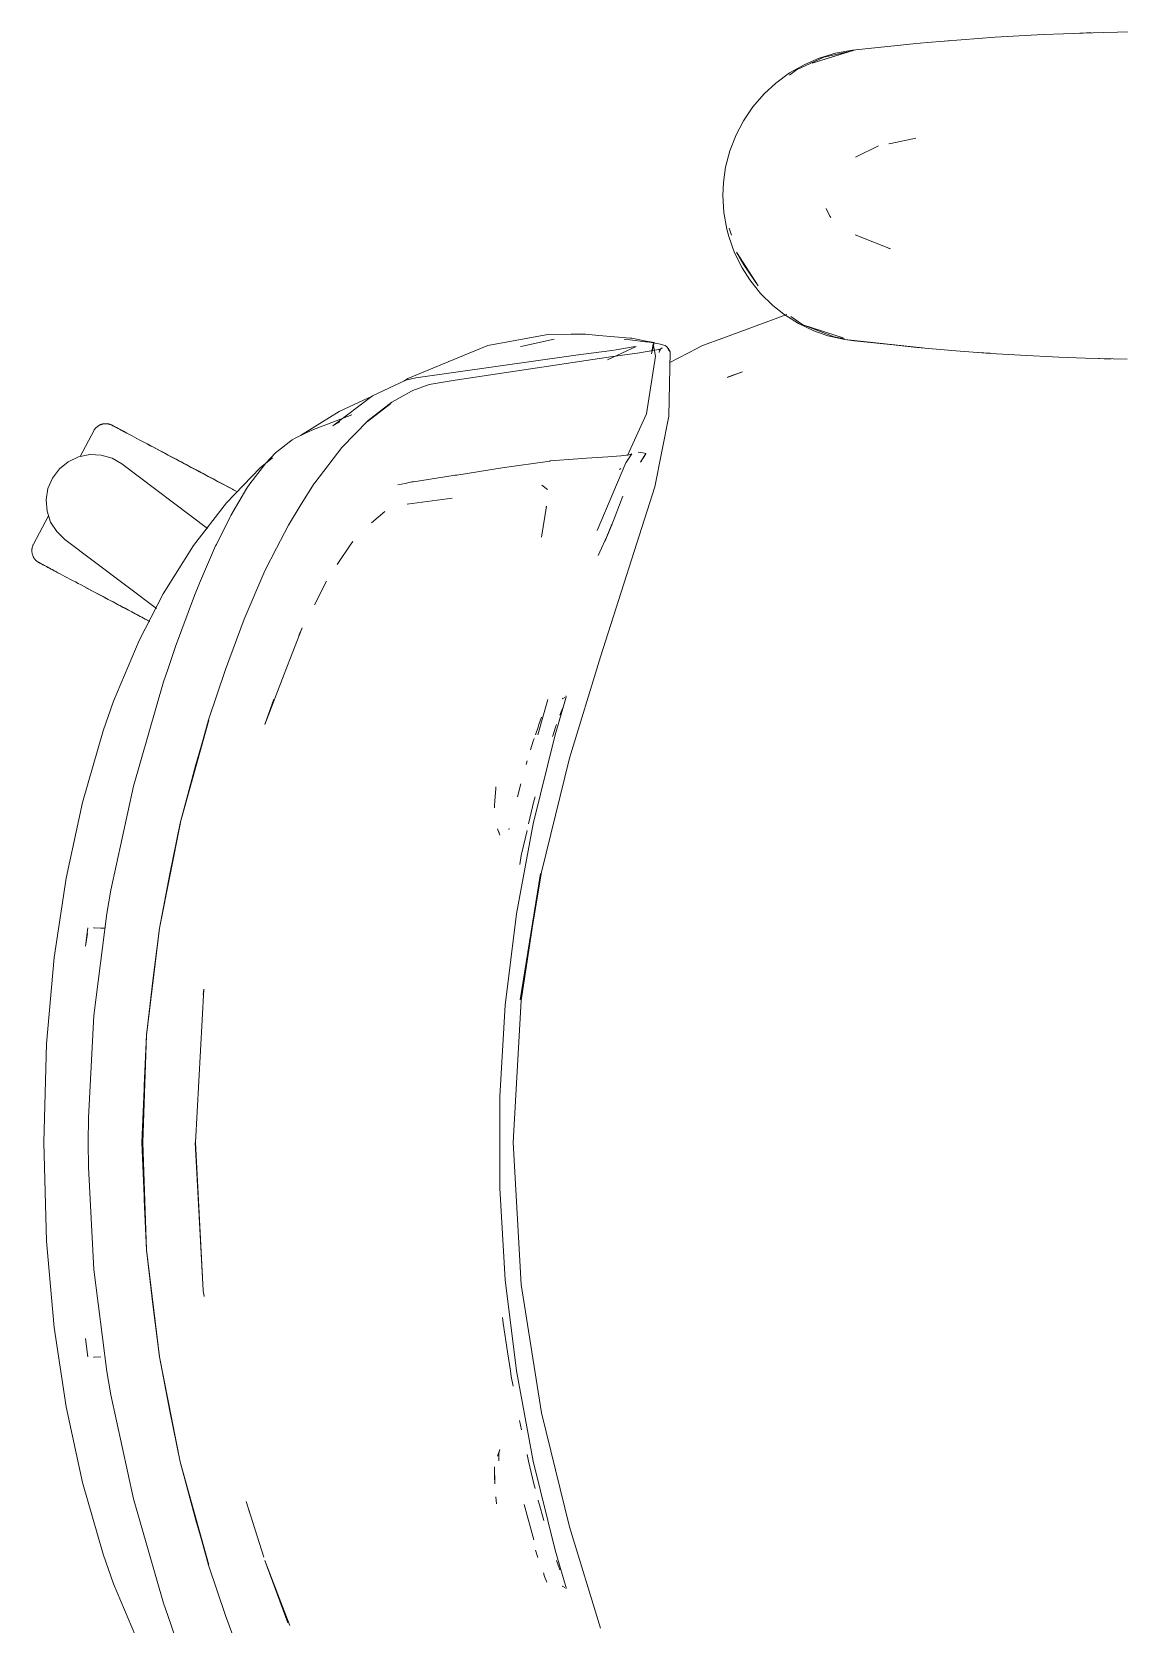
# Model space of a CAD drawing. Header units: millimetres. Extents: x 155927 to 295199, y -4084 to 97293.
# Drawn here: x 163674.8 to 163996.3, y 33034.4 to 33505.1 of the extents above; entities that cross this region are included whole.
import ezdxf

# ---------------------------------------------------------------- set-up
doc = ezdxf.new("R2010")
doc.units = ezdxf.units.MM
doc.header["$MEASUREMENT"] = 0
doc.layers.add('G-IMPT', color=8, linetype='CONTINUOUS', lineweight=9)
doc.layers.add('I-FURN', color=8, linetype='CONTINUOUS', lineweight=9)

msp = doc.modelspace()

# ---------------------------------------------------------------- linework, layer by layer
at = {"layer": 'G-IMPT'}
for p, q in [((163979.84, 33504.57), (163991.6, 33504.96)), ((163984.73, 33504.71), (163986.66, 33504.82)), ((163986.66, 33504.82), (163988.16, 33504.84)), ((164000.02, 33505.13), (163991.6, 33504.96)), ((163935.4, 33501.59), (163917.48, 33499.68)), ((163939.53, 33501.94), (163935.4, 33501.59)), ((163954.59, 33503.18), (163939.53, 33501.94)), ((163946.41, 33502.53), (163944.73, 33502.36)), ((163954.59, 33503.18), (163959.68, 33503.51)), ((163959.68, 33503.51), (163973.82, 33504.32)), ((163979.84, 33504.57), (163973.82, 33504.32)), ((163903.33, 33495.51), (163898.89, 33493)), ((163909.02, 33497.64), (163900.96, 33493.9)), ((163903.33, 33495.51), (163907.57, 33497.32)), ((163917.99, 33499.68), (163905.53, 33495.85)), ((163905.53, 33495.85), (163914.68, 33498.77)), ((163907.57, 33497.32), (163912.44, 33498.79)), ((163909.02, 33497.64), (163917.43, 33499.56)), ((163917.48, 33499.68), (163912.44, 33498.79)), ((163917.99, 33499.68), (163914.68, 33498.77)), ((163894.81, 33490), (163898.89, 33493)), ((163898.85, 33492.31), (163900.96, 33493.9)), ((163888.05, 33483), (163891.37, 33486.84)), ((163894.81, 33490), (163891.37, 33486.84)), ((163885.22, 33478.84), (163888.05, 33483)), ((163885.22, 33478.84), (163883.03, 33474.67)), ((163883.03, 33474.67), (163881.2, 33469.96)), ((163928.22, 33472), (163928.76, 33472.14)), ((163936.19, 33473.72), (163928.76, 33472.14)), ((163879.93, 33465.09), (163881.2, 33469.96)), ((163918.36, 33468.11), (163925.15, 33471.38)), ((163879.93, 33465.09), (163879.29, 33460.58)), ((163879.11, 33456.73), (163879.29, 33460.58)), ((163879.11, 33456.73), (163879.41, 33451.69)), ((163909.73, 33452.91), (163910.74, 33450.68)), ((163879.41, 33451.69), (163880.29, 33446.74)), ((163910.74, 33450.68), (163911.04, 33450.23)), ((163880.29, 33446.74), (163880.86, 33444.62)), ((163882.57, 33439.84), (163880.86, 33444.62)), ((163881.65, 33445.05), (163881.04, 33447.08)), ((163928.69, 33441.01), (163918.27, 33445.16)), ((163882.57, 33439.84), (163884.81, 33435.33)), ((163883.21, 33439.94), (163885.37, 33436.26)), ((163883.21, 33439.94), (163889.53, 33429.99)), ((163928.69, 33441.01), (163928.22, 33441.11)), ((163884.81, 33435.33), (163887.07, 33431.79)), ((163885.37, 33436.26), (163889.53, 33429.99)), ((163890.26, 33427.81), (163887.07, 33431.79)), ((163890.26, 33427.81), (163893.87, 33424.26)), ((163898.07, 33421.52), (163879.13, 33414.58)), ((163893.87, 33424.26), (163897.17, 33421.64)), ((163901.5, 33418.91), (163897.17, 33421.64)), ((163902.82, 33418.52), (163899.24, 33420.94)), ((163827.35, 33415.68), (163809.65, 33412.44)), ((163827.35, 33415.68), (163834.32, 33415.7)), ((163834.32, 33415.7), (163838.49, 33415.7)), ((163842.44, 33415.36), (163838.49, 33415.7)), ((163851.77, 33414.56), (163842.44, 33415.36)), ((163901.5, 33418.91), (163906.08, 33416.72)), ((163912.04, 33414.91), (163902.82, 33418.52)), ((163902.82, 33418.52), (163905.53, 33417.61)), ((163902.82, 33418.52), (163914.68, 33414.7)), ((163905.53, 33417.61), (163914.68, 33414.7)), ((163906.08, 33416.72), (163910.21, 33415.27)), ((163915.18, 33414.12), (163910.21, 33415.27)), ((163802.43, 33409.45), (163805.8, 33410.84)), ((163809.65, 33412.44), (163805.8, 33410.84)), ((163819.91, 33412.22), (163819.33, 33412.07)), ((163829.22, 33414.27), (163819.91, 33412.22)), ((163835.63, 33409.49), (163846.29, 33410.93)), ((163853.48, 33412.12), (163845.07, 33408.13)), ((163847.59, 33411.15), (163846.29, 33410.93)), ((163847.59, 33411.15), (163852.61, 33411.98)), ((163851.6, 33414.04), (163849.92, 33414.18)), ((163856.29, 33413.52), (163851.6, 33414.04)), ((163851.77, 33414.56), (163852.24, 33414.52)), ((163852.24, 33414.52), (163856.49, 33413.7)), ((163853.48, 33412.12), (163852.61, 33411.98)), ((163860.71, 33411.32), (163854.45, 33410.21)), ((163856.9, 33413.45), (163856.29, 33413.52)), ((163856.49, 33413.7), (163858.81, 33413.26)), ((163856.9, 33413.45), (163860.18, 33412.91)), ((163858.09, 33409.98), (163858.81, 33413.26)), ((163858.09, 33409.98), (163858.58, 33412.85)), ((163858.58, 33412.85), (163859.26, 33409.27)), ((163860.09, 33411.15), (163861.19, 33411.71)), ((163860.09, 33411.15), (163860.71, 33411.32)), ((163862.04, 33412.36), (163860.18, 33412.91)), ((163860.29, 33410.28), (163860.37, 33410.78)), ((163860.69, 33411.32), (163860.37, 33410.78)), ((163860.69, 33411.32), (163861.19, 33411.71)), ((163862.04, 33412.36), (163862.58, 33412.04)), ((163862.58, 33412.04), (163862.95, 33411.54)), ((163863.56, 33410.51), (163862.95, 33411.54)), ((163863.08, 33410.92), (163862.95, 33411.54)), ((163862.95, 33411.54), (163862.98, 33411.47)), ((163863.08, 33410.92), (163862.98, 33411.47)), ((163863.18, 33391.52), (163863.56, 33410.51)), ((163863.5, 33407.32), (163871.4, 33411.46)), ((163871.4, 33411.46), (163873.16, 33412.39)), ((163879.13, 33414.58), (163873.16, 33412.39)), ((163915.1, 33414.33), (163912.04, 33414.91)), ((163915.18, 33414.12), (163938.13, 33411.66)), ((163915.18, 33414.12), (163917.99, 33413.78)), ((163915.18, 33414.12), (163936.61, 33411.76)), ((163938.13, 33411.66), (163917.99, 33413.78)), ((163936.61, 33411.76), (163948.01, 33410.78)), ((163958.3, 33410.05), (163948.01, 33410.78)), ((163785.98, 33402.66), (163802.43, 33409.45)), ((163835.63, 33409.49), (163788.41, 33402.82)), ((163846.6, 33409.1), (163815.72, 33404.55)), ((163854.45, 33410.21), (163846.6, 33409.1)), ((163856.55, 33392.22), (163859.26, 33409.27)), ((163956.26, 33410.19), (163954.84, 33410.32)), ((163956.26, 33410.19), (163958.16, 33410.1)), ((163958.3, 33410.05), (163967.17, 33409.49)), ((163978.47, 33408.95), (163967.17, 33409.49)), ((163978.47, 33408.95), (163986.35, 33408.65)), ((163998.66, 33408.36), (163986.35, 33408.65)), ((163990.22, 33408.57), (163991.88, 33408.5)), ((163991.88, 33408.5), (163993.96, 33408.5)), ((163782.06, 33400.6), (163785.42, 33402.17)), ((163784.81, 33401.89), (163785.98, 33402.66)), ((163788.41, 33402.82), (163785.42, 33402.17)), ((163792.28, 33400.85), (163799.95, 33402.15)), ((163815.72, 33404.55), (163799.95, 33402.15)), ((163880.43, 33402.98), (163884.9, 33404.62)), ((163880.43, 33402.98), (163881.02, 33403.24)), ((163884.9, 33404.62), (163881.02, 33403.24)), ((163763.83, 33388.62), (163775.54, 33397.56)), ((163774.35, 33396.89), (163765.72, 33392.91)), ((163774.35, 33396.89), (163774.88, 33397.14)), ((163782.06, 33400.6), (163775.54, 33397.56)), ((163781.24, 33395.6), (163787.07, 33398.89)), ((163787.07, 33398.89), (163787.49, 33399.1)), ((163792.28, 33400.85), (163787.49, 33399.1)), ((163765.72, 33392.91), (163754.27, 33385.79)), ((163769.49, 33391.85), (163757.58, 33387.35)), ((163774.06, 33389.88), (163781.01, 33395.27)), ((163774.06, 33389.88), (163777.63, 33392.68)), ((163781.24, 33395.6), (163774.27, 33390.18)), ((163781.01, 33395.27), (163777.63, 33392.68)), ((163856.55, 33392.22), (163850.93, 33379.87)), ((163755.35, 33386.27), (163757.58, 33387.35)), ((163763.83, 33388.62), (163765.86, 33389.78)), ((163766.53, 33382.28), (163774.27, 33390.18)), ((163863.18, 33391.52), (163858.98, 33370.57)), ((163751.78, 33384.48), (163746.91, 33380.62)), ((163751.78, 33384.48), (163752.91, 33385.1)), ((163752.91, 33385.1), (163755.35, 33386.27)), ((163766.53, 33382.28), (163758.51, 33371.84)), ((163744.02, 33377.6), (163739.31, 33371.47)), ((163742.35, 33376.18), (163746.02, 33379.18)), ((163746.91, 33380.62), (163744.02, 33377.6)), ((163813.89, 33376.21), (163827.96, 33378.24)), ((163828.04, 33378.25), (163827.96, 33378.24)), ((163828.04, 33378.25), (163836.28, 33378.87)), ((163836.28, 33378.87), (163837.27, 33378.94)), ((163837.27, 33378.94), (163845.13, 33379.5)), ((163850.44, 33377.72), (163842, 33357.74)), ((163845.13, 33379.5), (163849, 33379.8)), ((163849.09, 33379.8), (163849, 33379.8)), ((163849.09, 33379.8), (163851.47, 33380.1)), ((163852.2, 33380.39), (163850.44, 33377.72)), ((163851.48, 33380.1), (163851.47, 33380.1)), ((163851.48, 33380.1), (163852.2, 33380.39)), ((163854.12, 33380.86), (163855.47, 33380.69)), ((163854.82, 33377.93), (163856.34, 33380.42)), ((163856.4, 33380.4), (163854.82, 33377.93)), ((163856.34, 33380.42), (163854.85, 33377.95)), ((163855.47, 33380.69), (163856.34, 33380.42)), ((163856.4, 33380.4), (163856.34, 33380.42)), ((163742.35, 33376.18), (163732.39, 33365.88)), ((163799.42, 33373.92), (163787.69, 33372.11)), ((163799.42, 33373.92), (163800.02, 33374.01)), ((163800.53, 33374.09), (163800.02, 33374.01)), ((163813.89, 33376.21), (163800.53, 33374.09)), ((163848.99, 33376), (163848.55, 33375.73)), ((163733.71, 33362.18), (163738.44, 33370.18)), ((163739.31, 33371.47), (163738.44, 33370.18)), ((163754.46, 33365.49), (163758.34, 33371.59)), ((163758.34, 33371.59), (163758.51, 33371.84)), ((163783.08, 33371.16), (163785.24, 33371.62)), ((163785.24, 33371.62), (163787.22, 33372.04)), ((163787.69, 33372.11), (163787.22, 33372.04)), ((163827.3, 33369.86), (163825.66, 33371.14)), ((163842.99, 33320.33), (163858.98, 33370.57)), ((163722.59, 33353.28), (163732.39, 33365.88)), ((163754.46, 33365.49), (163750.69, 33359.26)), ((163799.12, 33367.24), (163785.76, 33365.46)), ((163785.76, 33365.46), (163786.23, 33365.6)), ((163826.95, 33364.91), (163825.55, 33355.75)), ((163826.95, 33364.91), (163826.9, 33364.56)), ((163846.3, 33359.38), (163849.56, 33367.85)), ((163733.4, 33361.58), (163729.4, 33353.57)), ((163733.4, 33361.58), (163733.71, 33362.18)), ((163747.12, 33352.47), (163750.69, 33359.26)), ((163775.26, 33359.96), (163779.17, 33363.3)), ((163844.28, 33354.48), (163846.31, 33359.59)), ((163846.31, 33359.59), (163844.28, 33354.47)), ((163846.3, 33359.38), (163844.28, 33354.48)), ((163768.99, 33353.33), (163769.74, 33354.43)), ((163845.28, 33357), (163842.23, 33350.29)), ((163713.61, 33338.99), (163722.59, 33353.28)), ((163729.18, 33353.13), (163724.41, 33342.17)), ((163729.18, 33353.13), (163729.4, 33353.57)), ((163747.12, 33352.47), (163743.74, 33345.74)), ((163768.99, 33353.33), (163765.49, 33348.19)), ((163737.56, 33331.52), (163743.74, 33345.74)), ((163765.49, 33348.19), (163765.1, 33347.62)), ((163724.41, 33342.17), (163722.93, 33338.49)), ((163761.96, 33342.72), (163758.42, 33335.75)), ((163706.52, 33325.21), (163713.61, 33338.99)), ((163717.33, 33323.42), (163722.93, 33338.49)), ((163732.1, 33316.64), (163737.56, 33331.52)), ((163751.07, 33319.56), (163754.79, 33328.88)), ((163754.79, 33328.88), (163753.79, 33326.64)), ((163699, 33307.24), (163706.52, 33325.21)), ((163717.33, 33323.42), (163714.99, 33316.59)), ((163713.79, 33312.99), (163714.99, 33316.59)), ((163732.1, 33316.64), (163727.09, 33301.72)), ((163743.69, 33300.38), (163750.4, 33317.83)), ((163750.4, 33317.83), (163751.07, 33319.56)), ((163833.81, 33290.35), (163842.99, 33320.33)), ((163713.79, 33312.99), (163704.85, 33282.16)), ((163699, 33307.24), (163695.93, 33298.5)), ((163743.69, 33300.38), (163746.41, 33307.81)), ((163824.39, 33297.3), (163827.42, 33307.73)), ((163829.58, 33297.3), (163832.85, 33308.52)), ((163829.58, 33297.3), (163832.69, 33308.12)), ((163829.58, 33297.3), (163832.64, 33307.83)), ((163831.76, 33307.98), (163832.37, 33308.37)), ((163831.76, 33307.98), (163831.97, 33308.13)), ((163832.64, 33307.83), (163832.69, 33308.12)), ((163832.85, 33308.52), (163832.72, 33308.77)), ((163825.51, 33302.48), (163824.75, 33300.32)), ((163830.96, 33303.08), (163831.31, 33304.05)), ((163831.31, 33304.05), (163831.7, 33305.12)), ((163695.93, 33298.5), (163689.76, 33277.26)), ((163718.71, 33271.22), (163727.09, 33301.72)), ((163718.71, 33271.22), (163727.14, 33301.63)), ((163723.36, 33288.47), (163727.14, 33301.63)), ((163824.5, 33299.6), (163823.72, 33297.29)), ((163824.5, 33299.6), (163824.75, 33300.32)), ((163828.95, 33297.3), (163829.69, 33299.53)), ((163829.97, 33300.33), (163829.69, 33299.53)), ((163823.1, 33295.38), (163822.31, 33292.89)), ((163823.03, 33270.98), (163829.58, 33297.3)), ((163823.34, 33296.16), (163823.1, 33295.38)), ((163828.95, 33297.3), (163828.8, 33296.84)), ((163723.36, 33288.47), (163718.71, 33271.22)), ((163821.32, 33289.59), (163820.99, 33288.47)), ((163833.81, 33290.35), (163825.5, 33256.67)), ((163698.18, 33251.37), (163704.85, 33282.16)), ((163811.72, 33277.74), (163811.99, 33281.45)), ((163811.99, 33281.45), (163812.02, 33281.93)), ((163819.41, 33282.8), (163818.42, 33278.94)), ((163819.41, 33282.8), (163819.02, 33281.27)), ((163823.26, 33277.72), (163823.61, 33279)), ((163689.76, 33277.26), (163684.94, 33254.9)), ((163811.72, 33277.74), (163811.61, 33276.37)), ((163811.61, 33275.67), (163811.61, 33276.37)), ((163821.71, 33270.97), (163823.26, 33277.72)), ((163712.53, 33240.1), (163718.75, 33271.34)), ((163718.75, 33271.34), (163712.54, 33240.17)), ((163718.71, 33271.22), (163715.63, 33256.2)), ((163813.15, 33267.58), (163812.46, 33269.53)), ((163815.82, 33269.26), (163815.95, 33269.59)), ((163815.84, 33269.26), (163815.95, 33269.59)), ((163823.03, 33270.98), (163818.1, 33244.32)), ((163813.15, 33267.58), (163812.93, 33268.63)), ((163819.55, 33261.57), (163821.26, 33268.99)), ((163819.08, 33258.94), (163819.55, 33261.57)), ((163712.53, 33240.1), (163715.63, 33256.2)), ((163825.5, 33256.67), (163819.24, 33218.93)), ((163819.24, 33218.93), (163825.23, 33256.29)), ((163819.5, 33218.75), (163825.23, 33256.29)), ((163681.45, 33231.48), (163684.94, 33254.9)), ((163697, 33244.45), (163698.18, 33251.37)), ((163693.19, 33214.28), (163697, 33244.45)), ((163818.1, 33244.32), (163814.8, 33217.4)), ((163691.35, 33240.18), (163690.7, 33234.77)), ((163691.27, 33238.53), (163690.7, 33234.77)), ((163693.11, 33240.21), (163695.21, 33240.14)), ((163693.11, 33240.21), (163693.22, 33240.21)), ((163696.45, 33240.09), (163695.21, 33240.14)), ((163708.71, 33208.58), (163712.54, 33240.17)), ((163708.75, 33208.54), (163712.53, 33240.1)), ((163710.59, 33224.62), (163712.53, 33240.1)), ((163679.19, 33205.91), (163681.45, 33231.48)), ((163710.59, 33224.62), (163708.75, 33208.54)), ((163723.2, 33176.77), (163725.71, 33222.11)), ((163725.71, 33222.11), (163725.48, 33220.49)), ((163725.48, 33220.49), (163725.71, 33221.8)), ((163725.75, 33222.04), (163725.71, 33221.8)), ((163819.5, 33218.75), (163817.14, 33176.77)), ((163691.57, 33184.08), (163693.19, 33214.28)), ((163813.15, 33190.33), (163814.8, 33217.4)), ((163707.38, 33176.77), (163708.71, 33208.58)), ((163708.75, 33208.54), (163707.61, 33176.77)), ((163708.75, 33208.54), (163708.08, 33193.65)), ((163678.34, 33176.77), (163679.19, 33205.91)), ((163708.08, 33193.65), (163707.61, 33176.77)), ((163813.15, 33163.21), (163813.15, 33190.33)), ((163691.57, 33184.08), (163691.48, 33176.77)), ((163679.19, 33147.62), (163678.34, 33176.77)), ((163691.57, 33169.45), (163691.48, 33176.77)), ((163708.71, 33144.95), (163707.38, 33176.77)), ((163708.08, 33159.88), (163707.61, 33176.77)), ((163708.75, 33144.99), (163707.61, 33176.77)), ((163723.15, 33176.77), (163725.48, 33133.04)), ((163723.2, 33176.77), (163725.48, 33133.04)), ((163819.5, 33134.78), (163817.14, 33176.77)), ((163691.57, 33169.45), (163693.19, 33139.25)), ((163813.15, 33163.21), (163814.8, 33136.13)), ((163708.08, 33159.88), (163708.75, 33144.99)), ((163681.45, 33122.05), (163679.19, 33147.62)), ((163708.71, 33144.95), (163712.54, 33113.36)), ((163708.75, 33144.99), (163712.53, 33113.44)), ((163708.75, 33144.99), (163710.59, 33128.91)), ((163693.19, 33139.25), (163697, 33109.08)), ((163725.48, 33133.04), (163725.74, 33131.26)), ((163725.48, 33133.04), (163725.71, 33131.73)), ((163818.1, 33109.22), (163814.8, 33136.13)), ((163825.5, 33096.86), (163819.5, 33134.78)), ((163712.53, 33113.44), (163710.59, 33128.91)), ((163725.75, 33131.49), (163725.71, 33131.73)), ((163814.19, 33123.37), (163814, 33125.03)), ((163815.48, 33114.84), (163814.19, 33123.37)), ((163684.94, 33098.63), (163681.45, 33122.05)), ((163691.35, 33113.35), (163690.7, 33118.77)), ((163815.48, 33114.84), (163816.33, 33109.22)), ((163695.21, 33113.39), (163693.11, 33113.32)), ((163693.11, 33113.32), (163693.22, 33113.32)), ((163718.71, 33082.31), (163712.53, 33113.44)), ((163712.53, 33113.44), (163715.63, 33097.33)), ((163718.71, 33082.31), (163712.54, 33113.36)), ((163816.33, 33109.22), (163816.58, 33107.59)), ((163823.03, 33082.55), (163818.1, 33109.22)), ((163697, 33109.08), (163698.18, 33102.16)), ((163817.13, 33104.69), (163816.58, 33107.59)), ((163704.85, 33071.37), (163698.18, 33102.16)), ((163689.76, 33076.27), (163684.94, 33098.63)), ((163718.71, 33082.31), (163715.63, 33097.33)), ((163825.5, 33096.86), (163833.81, 33063.18)), ((163819.06, 33094.58), (163819.59, 33091.77)), ((163813.15, 33085.95), (163812.46, 33084)), ((163812.93, 33084.91), (163813.15, 33085.95)), ((163723.36, 33065.06), (163718.71, 33082.31)), ((163718.71, 33082.31), (163727.09, 33051.81)), ((163718.71, 33082.31), (163727.14, 33051.9)), ((163812.89, 33082.74), (163812.9, 33082.6)), ((163812.93, 33084.91), (163812.9, 33082.6)), ((163821.26, 33084.54), (163821.71, 33082.56)), ((163823.26, 33075.81), (163821.71, 33082.56)), ((163823.03, 33082.55), (163829.58, 33056.23)), ((163695.93, 33055.03), (163689.76, 33076.27)), ((163811.61, 33080.9), (163811.69, 33075.84)), ((163811.61, 33080.9), (163811.61, 33078.11)), ((163811.69, 33075.84), (163811.61, 33078.11)), ((163812.01, 33072.05), (163812.22, 33069.95)), ((163823.26, 33075.81), (163823.6, 33074.51)), ((163704.85, 33071.37), (163713.79, 33040.54)), ((163738.16, 33070.62), (163739.24, 33067.19)), ((163738.16, 33070.62), (163743.41, 33054.14)), ((163823.29, 33059.33), (163820.39, 33069.72)), ((163824.57, 33070.79), (163824.52, 33070.97)), ((163824.88, 33069.65), (163824.57, 33070.79)), ((163824.88, 33069.65), (163826, 33065.66)), ((163723.36, 33065.06), (163727.14, 33051.9)), ((163826, 33065.66), (163826.2, 33064.97)), ((163842.99, 33033.21), (163833.81, 33063.18)), ((163695.93, 33055.03), (163699, 33046.29)), ((163743.69, 33053.15), (163750.51, 33034.74)), ((163743.69, 33053.15), (163750.4, 33035.7)), ((163823.74, 33056.24), (163824.46, 33054.02)), ((163829.58, 33056.23), (163832.65, 33045.8)), ((163830.74, 33051.03), (163830, 33053.13)), ((163727.09, 33051.81), (163732.1, 33036.89)), ((163826.45, 33048.48), (163826.08, 33049.49)), ((163826.45, 33048.48), (163827.07, 33046.82)), ((163830.74, 33051.03), (163830.98, 33050.37)), ((163699, 33046.29), (163706.52, 33028.32)), ((163831.76, 33045.55), (163831.97, 33045.4)), ((163831.76, 33045.55), (163832.37, 33045.16)), ((163832.72, 33045.53), (163832.65, 33045.8)), ((163832.79, 33045.23), (163832.72, 33045.53)), ((163832.76, 33044.77), (163832.85, 33045.01)), ((163832.85, 33045.01), (163832.79, 33045.23)), ((163713.79, 33040.54), (163714.99, 33036.94)), ((163717.4, 33030), (163714.99, 33036.94)), ((163737.56, 33022.01), (163732.1, 33036.89)), ((163750.4, 33035.7), (163751.07, 33033.97))]:
    msp.add_line(p, q, dxfattribs=at)
at = {"layer": 'I-FURN'}
for p, q in [((163693.12, 33387.14), (163689.08, 33379.56)), ((163693.12, 33387.14), (163693.19, 33387.29)), ((163693.19, 33387.29), (163693.28, 33387.42)), ((163693.28, 33387.42), (163693.37, 33387.56)), ((163693.37, 33387.56), (163693.46, 33387.69)), ((163693.46, 33387.69), (163693.56, 33387.81)), ((163693.56, 33387.81), (163693.67, 33387.94)), ((163693.67, 33387.94), (163693.78, 33388.05)), ((163693.78, 33388.05), (163693.89, 33388.17)), ((163693.89, 33388.17), (163694.01, 33388.28)), ((163694.01, 33388.28), (163694.13, 33388.38)), ((163694.13, 33388.38), (163694.26, 33388.48)), ((163694.26, 33388.48), (163694.39, 33388.57)), ((163694.39, 33388.57), (163694.53, 33388.66)), ((163694.53, 33388.66), (163694.66, 33388.75)), ((163694.66, 33388.75), (163694.81, 33388.82)), ((163694.81, 33388.82), (163694.95, 33388.9)), ((163694.95, 33388.9), (163695.1, 33388.96)), ((163695.1, 33388.96), (163695.25, 33389.02)), ((163695.25, 33389.02), (163695.4, 33389.08)), ((163695.4, 33389.08), (163695.55, 33389.12)), ((163695.55, 33389.12), (163695.71, 33389.17)), ((163695.71, 33389.17), (163695.86, 33389.2)), ((163695.86, 33389.2), (163696.02, 33389.23)), ((163696.02, 33389.23), (163696.18, 33389.25)), ((163696.18, 33389.25), (163696.34, 33389.27)), ((163696.34, 33389.27), (163696.5, 33389.28)), ((163696.5, 33389.28), (163696.67, 33389.28)), ((163696.67, 33389.28), (163696.83, 33389.28)), ((163696.83, 33389.28), (163696.99, 33389.27)), ((163696.99, 33389.27), (163697.15, 33389.26)), ((163697.15, 33389.26), (163697.31, 33389.23)), ((163697.31, 33389.23), (163697.47, 33389.2)), ((163697.47, 33389.2), (163697.62, 33389.17)), ((163697.62, 33389.17), (163697.78, 33389.13)), ((163697.78, 33389.13), (163697.93, 33389.08)), ((163697.93, 33389.08), (163698.09, 33389.03)), ((163698.09, 33389.03), (163698.24, 33388.97)), ((163698.24, 33388.97), (163698.38, 33388.9)), ((163698.38, 33388.9), (163698.53, 33388.83)), ((163698.53, 33388.83), (163698.57, 33388.81)), ((163698.57, 33388.81), (163698.59, 33388.8)), ((163698.61, 33388.79), (163698.57, 33388.81)), ((163698.57, 33388.81), (163698.57, 33388.81)), ((163698.59, 33388.8), (163698.65, 33388.77)), ((163698.7, 33388.74), (163698.61, 33388.79)), ((163698.65, 33388.77), (163698.75, 33388.72)), ((163698.82, 33388.68), (163698.7, 33388.74)), ((163698.75, 33388.72), (163698.89, 33388.64)), ((163698.98, 33388.59), (163698.82, 33388.68)), ((163698.89, 33388.64), (163699.07, 33388.54)), ((163699.18, 33388.48), (163698.98, 33388.59)), ((163699.07, 33388.54), (163699.29, 33388.43)), ((163699.42, 33388.36), (163699.18, 33388.48)), ((163699.29, 33388.43), (163699.54, 33388.29)), ((163699.7, 33388.21), (163699.42, 33388.36)), ((163699.54, 33388.29), (163699.84, 33388.13)), ((163700.02, 33388.04), (163699.7, 33388.21)), ((163699.84, 33388.13), (163700.18, 33387.95)), ((163700.37, 33387.85), (163700.02, 33388.04)), ((163700.18, 33387.95), (163700.55, 33387.76)), ((163700.77, 33387.64), (163700.37, 33387.85)), ((163700.55, 33387.76), (163700.96, 33387.54)), ((163701.2, 33387.41), (163700.77, 33387.64)), ((163700.96, 33387.54), (163701.41, 33387.3)), ((163701.66, 33387.16), (163701.2, 33387.41)), ((163701.41, 33387.3), (163701.89, 33387.04)), ((163702.16, 33386.9), (163701.66, 33387.16)), ((163701.89, 33387.04), (163702.41, 33386.77)), ((163702.7, 33386.61), (163702.16, 33386.9)), ((163702.41, 33386.77), (163702.96, 33386.48)), ((163703.27, 33386.31), (163702.7, 33386.61)), ((163702.96, 33386.48), (163703.54, 33386.17)), ((163703.87, 33385.99), (163703.27, 33386.31)), ((163704.5, 33385.65), (163703.87, 33385.99)), ((163705.17, 33385.3), (163704.5, 33385.65)), ((163705.86, 33384.93), (163705.17, 33385.3)), ((163706.58, 33384.55), (163705.86, 33384.93)), ((163707.33, 33384.15), (163706.58, 33384.55)), ((163708.11, 33383.74), (163707.33, 33384.15)), ((163708.91, 33383.31), (163708.11, 33383.74)), ((163709.73, 33382.87), (163708.91, 33383.31)), ((163709.29, 33383.11), (163710.12, 33382.67)), ((163710.58, 33382.42), (163709.73, 33382.87)), ((163710.12, 33382.67), (163710.98, 33382.21)), ((163711.45, 33381.96), (163710.58, 33382.42)), ((163682.96, 33375.9), (163685.58, 33378.03)), ((163685.58, 33378.03), (163688.63, 33379.47)), ((163688.63, 33379.47), (163691.93, 33380.14)), ((163691.93, 33380.14), (163695.3, 33380)), ((163695.3, 33380), (163698.54, 33379.06)), ((163698.54, 33379.06), (163701.46, 33377.37)), ((163710.98, 33382.21), (163711.86, 33381.75)), ((163712.34, 33381.49), (163711.45, 33381.96)), ((163711.86, 33381.75), (163712.75, 33381.27)), ((163713.24, 33381.01), (163712.34, 33381.49)), ((163712.75, 33381.27), (163713.66, 33380.78)), ((163714.16, 33380.52), (163713.24, 33381.01)), ((163713.66, 33380.78), (163714.59, 33380.29)), ((163715.1, 33380.02), (163714.16, 33380.52)), ((163714.59, 33380.29), (163715.54, 33379.79)), ((163716.05, 33379.51), (163715.1, 33380.02)), ((163715.54, 33379.79), (163716.5, 33379.28)), ((163717.02, 33379), (163716.05, 33379.51)), ((163716.5, 33379.28), (163717.46, 33378.76)), ((163717.99, 33378.48), (163717.02, 33379)), ((163717.46, 33378.76), (163718.44, 33378.24)), ((163718.98, 33377.96), (163717.99, 33378.48)), ((163718.44, 33378.24), (163719.43, 33377.72)), ((163719.97, 33377.43), (163718.98, 33377.96)), ((163719.43, 33377.72), (163720.42, 33377.19)), ((163679.6, 33370.1), (163680.93, 33373.2)), ((163680.93, 33373.2), (163682.96, 33375.9)), ((163701.46, 33377.37), (163726.78, 33358.29)), ((163720.96, 33376.9), (163719.97, 33377.43)), ((163720.42, 33377.19), (163721.42, 33376.66)), ((163721.96, 33376.37), (163720.96, 33376.9)), ((163721.42, 33376.66), (163722.43, 33376.12)), ((163722.97, 33375.84), (163721.96, 33376.37)), ((163722.43, 33376.12), (163723.43, 33375.59)), ((163723.97, 33375.3), (163722.97, 33375.84)), ((163723.43, 33375.59), (163724.44, 33375.06)), ((163724.98, 33374.77), (163723.97, 33375.3)), ((163724.44, 33375.06), (163725.44, 33374.52)), ((163725.98, 33374.23), (163724.98, 33374.77)), ((163725.44, 33374.52), (163726.44, 33373.99)), ((163726.98, 33373.7), (163725.98, 33374.23)), ((163726.44, 33373.99), (163727.44, 33373.46)), ((163727.98, 33373.17), (163726.98, 33373.7)), ((163727.44, 33373.46), (163728.43, 33372.93)), ((163728.96, 33372.65), (163727.98, 33373.17)), ((163728.43, 33372.93), (163729.41, 33372.41)), ((163679.06, 33366.77), (163679.6, 33370.1)), ((163729.94, 33372.13), (163728.96, 33372.65)), ((163729.41, 33372.41), (163730.39, 33371.89)), ((163730.91, 33371.61), (163729.94, 33372.13)), ((163730.39, 33371.89), (163731.35, 33371.38)), ((163731.87, 33371.1), (163730.91, 33371.61)), ((163731.35, 33371.38), (163732.3, 33370.87)), ((163732.81, 33370.6), (163731.87, 33371.1)), ((163732.3, 33370.87), (163733.24, 33370.37)), ((163733.74, 33370.11), (163732.81, 33370.6)), ((163733.24, 33370.37), (163734.16, 33369.88)), ((163734.65, 33369.62), (163733.74, 33370.11)), ((163734.16, 33369.88), (163734.58, 33369.66)), ((163735.55, 33369.15), (163734.65, 33369.62)), ((163679.32, 33363.41), (163679.06, 33366.77)), ((163679.78, 33362.06), (163675.3, 33353.65)), ((163680.39, 33360.21), (163679.32, 33363.41)), ((163682.19, 33357.36), (163680.39, 33360.21)), ((163684.62, 33355.02), (163682.19, 33357.36)), ((163711.68, 33334.62), (163684.62, 33355.02)), ((163674.83, 33351.91), (163674.84, 33352.07)), ((163674.83, 33351.75), (163674.83, 33351.91)), ((163674.84, 33351.58), (163674.83, 33351.75)), ((163674.84, 33352.07), (163674.86, 33352.23)), ((163674.85, 33351.42), (163674.84, 33351.58)), ((163674.86, 33351.26), (163674.85, 33351.42)), ((163674.86, 33352.23), (163674.88, 33352.39)), ((163674.88, 33351.1), (163674.86, 33351.26)), ((163674.88, 33352.39), (163674.91, 33352.55)), ((163674.91, 33350.95), (163674.88, 33351.1)), ((163674.91, 33352.55), (163674.95, 33352.7)), ((163674.95, 33350.79), (163674.91, 33350.95)), ((163674.95, 33352.7), (163674.99, 33352.86)), ((163674.99, 33350.63), (163674.95, 33350.79)), ((163674.99, 33352.86), (163675.03, 33353.01)), ((163675.04, 33350.48), (163674.99, 33350.63)), ((163675.03, 33353.01), (163675.09, 33353.17)), ((163675.09, 33350.33), (163675.04, 33350.48)), ((163675.09, 33353.17), (163675.15, 33353.32)), ((163675.15, 33350.18), (163675.09, 33350.33)), ((163675.15, 33353.32), (163675.21, 33353.46)), ((163675.22, 33350.03), (163675.15, 33350.18)), ((163675.21, 33353.46), (163675.28, 33353.61)), ((163675.29, 33349.89), (163675.22, 33350.03)), ((163675.28, 33353.61), (163675.3, 33353.65)), ((163675.37, 33349.74), (163675.29, 33349.89)), ((163675.45, 33349.61), (163675.37, 33349.74)), ((163675.54, 33349.47), (163675.45, 33349.61)), ((163675.63, 33349.34), (163675.54, 33349.47)), ((163675.73, 33349.21), (163675.63, 33349.34)), ((163675.84, 33349.09), (163675.73, 33349.21)), ((163675.95, 33348.97), (163675.84, 33349.09)), ((163676.06, 33348.86), (163675.95, 33348.97)), ((163676.18, 33348.75), (163676.06, 33348.86)), ((163676.3, 33348.64), (163676.18, 33348.75)), ((163676.43, 33348.54), (163676.3, 33348.64)), ((163676.56, 33348.45), (163676.43, 33348.54)), ((163676.69, 33348.36), (163676.56, 33348.45)), ((163676.83, 33348.27), (163676.69, 33348.36)), ((163676.97, 33348.2), (163676.83, 33348.27)), ((163676.98, 33348.19), (163676.97, 33348.2)), ((163676.97, 33348.2), (163676.99, 33348.19)), ((163677.02, 33348.17), (163676.98, 33348.19)), ((163676.99, 33348.19), (163677.05, 33348.15)), ((163677.1, 33348.13), (163677.02, 33348.17)), ((163677.05, 33348.15), (163677.15, 33348.1)), ((163677.22, 33348.06), (163677.1, 33348.13)), ((163677.15, 33348.1), (163677.29, 33348.03)), ((163677.38, 33347.98), (163677.22, 33348.06)), ((163677.29, 33348.03), (163677.47, 33347.93)), ((163677.58, 33347.87), (163677.38, 33347.98)), ((163677.47, 33347.93), (163677.69, 33347.81)), ((163677.83, 33347.74), (163677.58, 33347.87)), ((163677.69, 33347.81), (163677.95, 33347.68)), ((163678.1, 33347.59), (163677.83, 33347.74)), ((163677.95, 33347.68), (163678.25, 33347.52)), ((163678.42, 33347.42), (163678.1, 33347.59)), ((163678.25, 33347.52), (163678.58, 33347.34)), ((163678.78, 33347.23), (163678.42, 33347.42)), ((163678.58, 33347.34), (163678.95, 33347.14)), ((163679.17, 33347.03), (163678.78, 33347.23)), ((163678.95, 33347.14), (163679.36, 33346.92)), ((163679.6, 33346.8), (163679.17, 33347.03)), ((163679.36, 33346.92), (163679.81, 33346.69)), ((163680.07, 33346.55), (163679.6, 33346.8)), ((163679.81, 33346.69), (163680.29, 33346.43)), ((163680.57, 33346.28), (163680.07, 33346.55)), ((163680.29, 33346.43), (163680.81, 33346.15)), ((163681.1, 33346), (163680.57, 33346.28)), ((163680.81, 33346.15), (163681.36, 33345.86)), ((163681.67, 33345.7), (163681.1, 33346)), ((163681.36, 33345.86), (163681.94, 33345.55)), ((163681.94, 33345.55), (163682.56, 33345.22)), ((163682.56, 33345.22), (163683.21, 33344.88)), ((163683.21, 33344.88), (163683.89, 33344.52)), ((163683.89, 33344.52), (163684.59, 33344.14)), ((163684.59, 33344.14), (163685.33, 33343.75)), ((163685.33, 33343.75), (163686.09, 33343.35)), ((163686.09, 33343.35), (163686.88, 33342.93)), ((163686.88, 33342.93), (163687.69, 33342.5)), ((163687.69, 33342.5), (163688.53, 33342.05)), ((163688.53, 33342.05), (163689.38, 33341.6)), ((163689.38, 33341.6), (163690.26, 33341.13)), ((163690.26, 33341.13), (163691.16, 33340.65)), ((163691.65, 33340.39), (163690.74, 33340.87)), ((163691.16, 33340.65), (163692.07, 33340.17)), ((163692.57, 33339.9), (163691.65, 33340.39)), ((163692.07, 33340.17), (163693, 33339.67)), ((163693.51, 33339.4), (163692.57, 33339.9)), ((163693, 33339.67), (163693.94, 33339.17)), ((163694.46, 33338.9), (163693.51, 33339.4)), ((163693.94, 33339.17), (163694.9, 33338.66)), ((163695.42, 33338.38), (163694.46, 33338.9)), ((163694.9, 33338.66), (163695.87, 33338.15)), ((163696.4, 33337.87), (163695.42, 33338.38)), ((163695.87, 33338.15), (163696.85, 33337.63)), ((163697.38, 33337.34), (163696.4, 33337.87)), ((163696.85, 33337.63), (163697.83, 33337.1)), ((163698.37, 33336.82), (163697.38, 33337.34)), ((163697.83, 33337.1), (163698.83, 33336.57)), ((163699.37, 33336.29), (163698.37, 33336.82)), ((163698.83, 33336.57), (163699.83, 33336.04)), ((163700.37, 33335.75), (163699.37, 33336.29)), ((163699.83, 33336.04), (163700.83, 33335.51)), ((163701.37, 33335.22), (163700.37, 33335.75)), ((163700.83, 33335.51), (163701.84, 33334.97)), ((163702.38, 33334.69), (163701.37, 33335.22)), ((163701.84, 33334.97), (163702.84, 33334.44)), ((163703.38, 33334.15), (163702.38, 33334.69)), ((163702.84, 33334.44), (163703.85, 33333.91)), ((163704.39, 33333.62), (163703.38, 33334.15)), ((163703.85, 33333.91), (163704.85, 33333.37)), ((163705.39, 33333.09), (163704.39, 33333.62)), ((163704.85, 33333.37), (163705.84, 33332.84)), ((163706.38, 33332.56), (163705.39, 33333.09)), ((163705.84, 33332.84), (163706.84, 33332.32)), ((163707.37, 33332.03), (163706.38, 33332.56)), ((163706.84, 33332.32), (163707.82, 33331.79)), ((163708.35, 33331.51), (163707.37, 33332.03)), ((163707.82, 33331.79), (163708.79, 33331.28)), ((163709.31, 33331), (163708.35, 33331.51)), ((163708.79, 33331.28), (163709.76, 33330.76))]:
    msp.add_line(p, q, dxfattribs=at)

doc.saveas('drawing.dxf')
